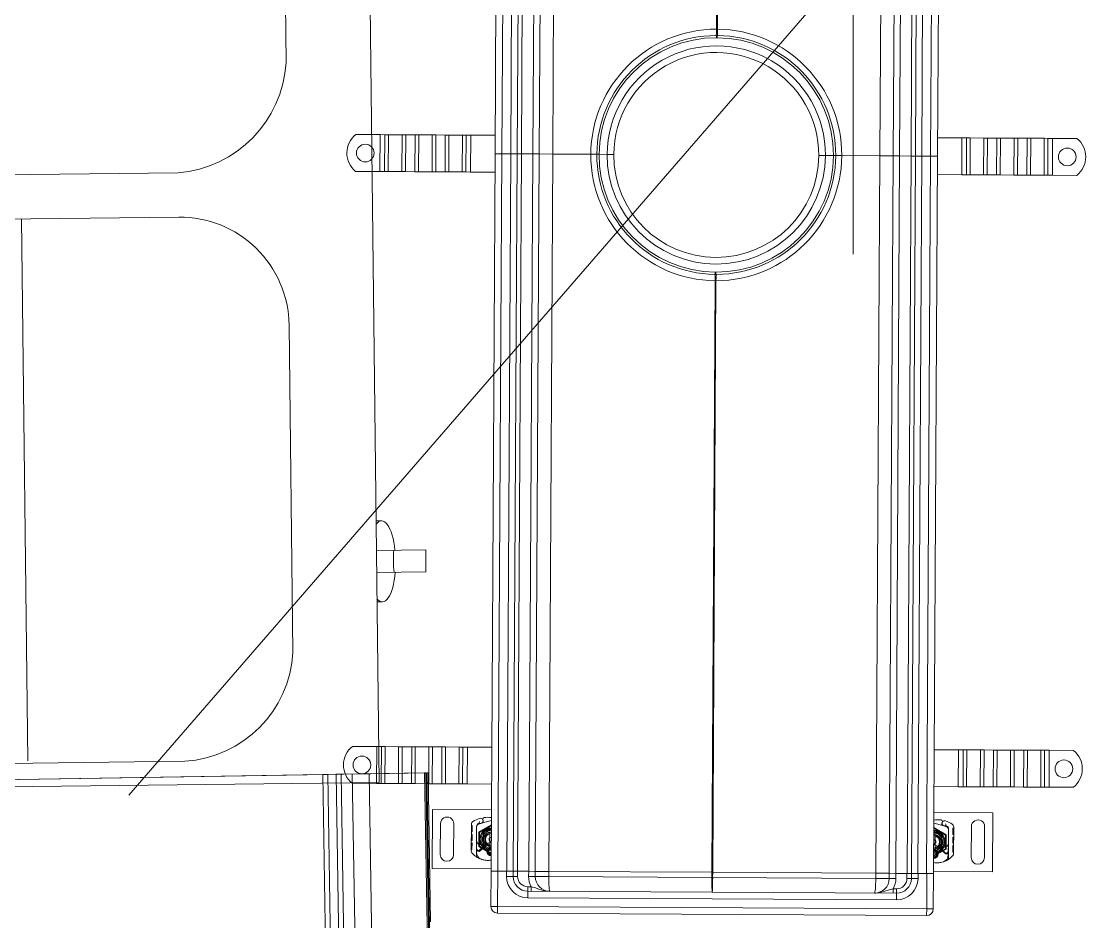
# Model space of a CAD drawing. Header units: millimetres. Extents: x -34838 to 729576, y -214038 to 121482.
# Drawn here: x 576522 to 577244, y -93300 to -92690 of the extents above; entities that cross this region are included whole.
import ezdxf

# ---------------------------------------------------------------- set-up
doc = ezdxf.new("R2010")
doc.units = ezdxf.units.MM
doc.header["$MEASUREMENT"] = 0
doc.linetypes.add('ШТРИХОВА 1_2', pattern=[1300, 750, -550])
doc.layers.add('0_Ном._пера__1', color=7, linetype='Continuous', lineweight=13)

msp = doc.modelspace()

# ---------------------------------------------------------------- linework, layer by layer
at = {"layer": '0_Ном._пера__1', "color": 7, "linetype": 'Continuous', "lineweight": 13}
for p, q in [((576845.98, -92292.85), (576843.28, -92779.34)), ((576847.94, -92779.36), (576850.64, -92292.87)), ((576856.64, -92292.91), (576853.94, -92779.4)), ((576858.28, -92779.42), (576860.98, -92292.93)), ((576861.18, -92779.44), (576863.87, -92292.95)), ((576871.64, -92292.99), (576868.94, -92779.48)), ((576873.28, -92779.51), (576875.98, -92293.01)), ((576882.41, -92779.56), (576885.11, -92293.06)), ((576995.72, -92293.68), (576993.49, -92694.83)), ((576994.01, -92694.83), (576996.24, -92293.68)), ((577106.85, -92294.29), (577104.15, -92780.79)), ((577115.98, -92294.34), (577113.28, -92780.84)), ((577117.62, -92780.86), (577120.32, -92294.37)), ((577128.08, -92294.41), (577125.38, -92780.9)), ((577130.98, -92294.43), (577128.28, -92780.92)), ((577132.62, -92780.94), (577135.32, -92294.45)), ((577141.32, -92294.48), (577138.62, -92780.98)), ((577143.28, -92781), (577145.98, -92294.51)), ((576993.49, -92700.67), (576993.5, -92699.17)), ((576993.95, -92700.67), (576993.96, -92699.17)), ((576748.87, -92766.32), (576765.35, -92766.41)), ((576765.35, -92766.41), (576765.21, -92791.41)), ((576765.35, -92766.41), (576768.53, -92766.42)), ((576768.53, -92766.42), (576768.4, -92791.42)), ((576768.53, -92766.42), (576771.01, -92766.44)), ((576771.01, -92766.44), (576770.87, -92791.44)), ((576780.2, -92766.49), (576771.01, -92766.44)), ((576780.2, -92766.49), (576780.06, -92791.49)), ((576780.2, -92766.49), (576782.68, -92766.5)), ((576782.68, -92766.5), (576782.54, -92791.5)), ((576782.68, -92766.5), (576789.04, -92766.54)), ((576789.04, -92766.54), (576788.9, -92791.54)), ((576789.04, -92766.54), (576791.52, -92766.55)), ((576791.52, -92766.55), (576791.38, -92791.55)), ((576800.71, -92766.6), (576791.52, -92766.55)), ((576800.71, -92766.6), (576800.57, -92791.6)), ((576800.71, -92766.6), (576803.18, -92766.62)), ((576803.18, -92766.62), (576803.04, -92791.62)), ((576803.18, -92766.62), (576809.55, -92766.65)), ((576809.55, -92766.65), (576809.41, -92791.65)), ((576809.55, -92766.65), (576812.02, -92766.67)), ((576812.02, -92766.67), (576811.88, -92791.67)), ((576821.21, -92766.72), (576812.02, -92766.67)), ((576821.21, -92766.72), (576821.07, -92791.72)), ((576821.21, -92766.72), (576823.69, -92766.73)), ((576823.69, -92766.73), (576823.55, -92791.73)), ((576823.69, -92766.73), (576826.87, -92766.75)), ((576826.87, -92766.75), (576826.73, -92791.75)), ((576826.87, -92766.75), (576843.35, -92766.84)), ((577159.83, -92768.59), (577143.35, -92768.5)), ((577159.69, -92793.59), (577159.83, -92768.59)), ((577163.01, -92768.61), (577159.83, -92768.59)), ((577162.87, -92793.61), (577163.01, -92768.61)), ((577165.49, -92768.63), (577163.01, -92768.61)), ((577165.35, -92793.62), (577165.49, -92768.63)), ((577165.49, -92768.63), (577174.68, -92768.68)), ((577174.54, -92793.68), (577174.68, -92768.68)), ((577177.15, -92768.69), (577174.68, -92768.68)), ((577177.01, -92793.69), (577177.15, -92768.69)), ((577183.52, -92768.73), (577177.15, -92768.69)), ((577183.38, -92793.72), (577183.52, -92768.73)), ((577185.99, -92768.74), (577183.52, -92768.73)), ((577185.85, -92793.74), (577185.99, -92768.74)), ((577185.99, -92768.74), (577195.18, -92768.79)), ((577195.04, -92793.79), (577195.18, -92768.79)), ((577197.66, -92768.8), (577195.18, -92768.79)), ((577197.52, -92793.8), (577197.66, -92768.8)), ((577204.02, -92768.84), (577197.66, -92768.8)), ((577203.88, -92793.84), (577204.02, -92768.84)), ((577206.5, -92768.85), (577204.02, -92768.84)), ((577206.36, -92793.85), (577206.5, -92768.85)), ((577206.5, -92768.85), (577215.69, -92768.9)), ((577215.55, -92793.9), (577215.69, -92768.9)), ((577218.16, -92768.92), (577215.69, -92768.9)), ((577218.03, -92793.92), (577218.16, -92768.92)), ((577221.35, -92768.94), (577218.16, -92768.92)), ((577221.21, -92793.93), (577221.35, -92768.94)), ((577237.83, -92769.03), (577221.35, -92768.94)), ((576843.28, -92779.34), (576840.58, -93265.83)), ((576843.28, -92779.34), (576847.94, -92779.36)), ((576847.94, -92779.36), (576843.28, -92779.34)), ((576845.24, -93265.86), (576847.94, -92779.36)), ((576853.94, -92779.4), (576847.94, -92779.36)), ((576847.94, -92779.36), (576853.94, -92779.4)), ((576853.94, -92779.4), (576851.24, -93265.89)), ((576853.94, -92779.4), (576858.28, -92779.42)), ((576858.28, -92779.42), (576853.94, -92779.4)), ((576855.58, -93265.91), (576858.28, -92779.42)), ((576861.18, -92779.44), (576858.28, -92779.42)), ((576858.28, -92779.42), (576861.18, -92779.44)), ((576858.48, -93265.93), (576861.18, -92779.44)), ((576868.94, -92779.48), (576861.18, -92779.44)), ((576861.18, -92779.44), (576868.94, -92779.48)), ((576868.94, -92779.48), (576866.24, -93265.97)), ((576868.94, -92779.48), (576873.28, -92779.51)), ((576873.28, -92779.51), (576868.94, -92779.48)), ((576870.58, -93266), (576873.28, -92779.51)), ((576882.41, -92779.56), (576873.28, -92779.51)), ((576873.28, -92779.51), (576882.41, -92779.56)), ((576879.71, -93266.05), (576882.41, -92779.56)), ((576908.17, -92779.7), (576882.41, -92779.56)), ((576882.41, -92779.56), (576908.17, -92779.7)), ((576913.78, -92779.73), (576912.28, -92779.72)), ((576912.28, -92779.72), (576913.78, -92779.73)), ((576919.28, -92779.76), (576913.78, -92779.73)), ((576913.78, -92779.73), (576919.28, -92779.76)), ((576919.28, -92779.76), (576923.78, -92779.79)), ((576923.78, -92779.79), (576919.28, -92779.76)), ((577062.78, -92780.56), (577067.28, -92780.58)), ((577067.28, -92780.58), (577062.78, -92780.56)), ((577072.78, -92780.61), (577067.28, -92780.58)), ((577067.28, -92780.58), (577072.78, -92780.61)), ((577074.28, -92780.62), (577072.78, -92780.61)), ((577072.78, -92780.61), (577074.28, -92780.62)), ((577104.15, -92780.79), (577078.39, -92780.64)), ((577078.39, -92780.64), (577104.15, -92780.79)), ((577104.15, -92780.79), (577101.45, -93267.28)), ((577113.28, -92780.84), (577104.15, -92780.79)), ((577104.15, -92780.79), (577113.28, -92780.84)), ((577113.28, -92780.84), (577110.58, -93267.33)), ((577113.28, -92780.84), (577117.62, -92780.86)), ((577117.62, -92780.86), (577113.28, -92780.84)), ((577114.92, -93267.35), (577117.62, -92780.86)), ((577125.38, -92780.9), (577117.62, -92780.86)), ((577117.62, -92780.86), (577125.38, -92780.9)), ((577125.38, -92780.9), (577122.69, -93267.4)), ((577128.28, -92780.92), (577125.38, -92780.9)), ((577125.38, -92780.9), (577128.28, -92780.92)), ((577128.28, -92780.92), (577125.58, -93267.41)), ((577128.28, -92780.92), (577132.62, -92780.94)), ((577132.62, -92780.94), (577128.28, -92780.92)), ((577129.92, -93267.44), (577132.62, -92780.94)), ((577138.62, -92780.98), (577132.62, -92780.94)), ((577132.62, -92780.94), (577138.62, -92780.98)), ((577138.62, -92780.98), (577135.92, -93267.47)), ((577138.62, -92780.98), (577143.28, -92781)), ((577143.28, -92781), (577138.62, -92780.98)), ((577140.58, -93267.49), (577143.28, -92781)), ((576748.73, -92791.31), (576765.21, -92791.41)), ((576765.21, -92791.41), (576768.4, -92791.42)), ((576768.4, -92791.42), (576770.87, -92791.44)), ((576780.06, -92791.49), (576770.87, -92791.44)), ((576780.06, -92791.49), (576782.54, -92791.5)), ((576782.54, -92791.5), (576788.9, -92791.54)), ((576788.9, -92791.54), (576791.38, -92791.55)), ((576800.57, -92791.6), (576791.38, -92791.55)), ((576800.57, -92791.6), (576803.04, -92791.62)), ((576803.04, -92791.62), (576809.41, -92791.65)), ((576809.41, -92791.65), (576811.88, -92791.67)), ((576821.07, -92791.72), (576811.88, -92791.67)), ((576821.07, -92791.72), (576823.55, -92791.73)), ((576823.55, -92791.73), (576826.73, -92791.75)), ((576826.73, -92791.75), (576843.21, -92791.84)), ((577159.69, -92793.59), (577143.21, -92793.5)), ((577162.87, -92793.61), (577159.69, -92793.59)), ((577165.35, -92793.62), (577162.87, -92793.61)), ((577165.35, -92793.62), (577174.54, -92793.68)), ((577177.01, -92793.69), (577174.54, -92793.68)), ((577183.38, -92793.72), (577177.01, -92793.69)), ((577185.85, -92793.74), (577183.38, -92793.72)), ((577185.85, -92793.74), (577195.04, -92793.79)), ((577197.52, -92793.8), (577195.04, -92793.79)), ((577203.88, -92793.84), (577197.52, -92793.8)), ((577206.36, -92793.85), (577203.88, -92793.84)), ((577206.36, -92793.85), (577215.55, -92793.9)), ((577218.03, -92793.92), (577215.55, -92793.9)), ((577221.21, -92793.93), (577218.03, -92793.92)), ((577237.69, -92794.03), (577221.21, -92793.93)), ((576992.61, -92859.67), (576992.6, -92861.17)), ((576993.07, -92859.67), (576993.06, -92861.17)), ((576992.55, -92865.51), (576990.32, -93266.66)), ((576990.84, -93266.66), (576993.07, -92865.51)), ((576746.56, -93181.31), (576763.05, -93181.4)), ((576763.05, -93181.4), (576762.91, -93206.4)), ((576763.05, -93181.4), (576766.23, -93181.42)), ((576766.23, -93181.42), (576766.09, -93206.42)), ((576766.23, -93181.42), (576768.71, -93181.43)), ((576768.71, -93181.43), (576768.57, -93206.43)), ((576777.9, -93181.48), (576768.71, -93181.43)), ((576777.9, -93181.48), (576777.76, -93206.48)), ((576777.9, -93181.48), (576780.38, -93181.5)), ((576780.38, -93181.5), (576780.24, -93206.5)), ((576780.38, -93181.5), (576786.74, -93181.53)), ((576786.74, -93181.53), (576786.6, -93206.53)), ((576786.74, -93181.53), (576789.21, -93181.55)), ((576789.21, -93181.55), (576789.08, -93206.54)), ((576798.41, -93181.6), (576789.21, -93181.55)), ((576798.41, -93181.6), (576798.27, -93206.6)), ((576798.41, -93181.6), (576800.88, -93181.61)), ((576800.88, -93181.61), (576800.74, -93206.61)), ((576800.88, -93181.61), (576807.25, -93181.65)), ((576807.25, -93181.65), (576807.11, -93206.64)), ((576807.25, -93181.65), (576809.72, -93181.66)), ((576809.72, -93181.66), (576809.58, -93206.66)), ((576818.91, -93181.71), (576809.72, -93181.66)), ((576818.91, -93181.71), (576818.77, -93206.71)), ((576818.91, -93181.71), (576821.39, -93181.72)), ((576821.39, -93181.72), (576821.25, -93206.72)), ((576821.39, -93181.72), (576824.57, -93181.74)), ((576824.57, -93181.74), (576824.43, -93206.74)), ((576824.57, -93181.74), (576841.05, -93181.83)), ((577157.53, -93183.59), (577141.05, -93183.5)), ((577157.39, -93208.59), (577157.53, -93183.59)), ((577160.71, -93183.61), (577157.53, -93183.59)), ((577160.57, -93208.6), (577160.71, -93183.61)), ((577163.18, -93183.62), (577160.71, -93183.61)), ((577163.05, -93208.62), (577163.18, -93183.62)), ((577163.18, -93183.62), (577172.38, -93183.67)), ((577172.24, -93208.67), (577172.38, -93183.67)), ((577174.85, -93183.68), (577172.38, -93183.67)), ((577174.71, -93208.68), (577174.85, -93183.68)), ((577181.21, -93183.72), (577174.85, -93183.68)), ((577181.08, -93208.72), (577181.21, -93183.72)), ((577183.69, -93183.73), (577181.21, -93183.72)), ((577183.55, -93208.73), (577183.69, -93183.73)), ((577183.69, -93183.73), (577192.88, -93183.78)), ((577192.74, -93208.78), (577192.88, -93183.78)), ((577195.36, -93183.8), (577192.88, -93183.78)), ((577195.22, -93208.8), (577195.36, -93183.8)), ((577201.72, -93183.83), (577195.36, -93183.8)), ((577201.58, -93208.83), (577201.72, -93183.83)), ((577204.2, -93183.85), (577201.72, -93183.83)), ((577204.06, -93208.85), (577204.2, -93183.85)), ((577204.2, -93183.85), (577213.39, -93183.9)), ((577213.25, -93208.9), (577213.39, -93183.9)), ((577215.86, -93183.91), (577213.39, -93183.9)), ((577215.72, -93208.91), (577215.86, -93183.91)), ((577219.04, -93183.93), (577215.86, -93183.91)), ((577218.91, -93208.93), (577219.04, -93183.93)), ((577235.53, -93184.02), (577219.04, -93183.93)), ((575950.72, -93213.03), (576795.49, -93199.23)), ((576796.43, -93199.21), (576726.45, -93200.36)), ((576738.86, -93200.14), (576797.88, -93199.17)), ((576797.05, -93199.19), (576746.42, -93200.03)), ((576795.49, -93199.23), (576796.43, -93199.21)), ((576795.49, -93199.23), (576808.55, -93999.14)), ((576802.43, -93566.67), (576796.43, -93199.21)), ((576797.88, -93199.17), (576797.05, -93199.19)), ((576803.1, -93569.47), (576797.05, -93199.19)), ((576799.53, -93300.16), (576797.88, -93199.17)), ((576729.87, -93200.28), (575880.1, -93214.16)), ((576726.45, -93200.36), (576729.87, -93200.28)), ((576739.51, -94000.26), (576726.45, -93200.36)), ((576729.87, -93200.28), (576729.87, -93200.3)), ((576729.87, -93200.3), (576742.93, -94000.19)), ((576756.85, -93199.86), (576735.53, -93200.21)), ((576735.53, -93200.21), (576738.86, -93200.14)), ((576742.06, -93600.16), (576735.53, -93200.21)), ((576745.4, -93600.09), (576738.86, -93200.14)), ((576746.42, -93200.03), (576757.45, -93199.85)), ((576752.96, -93599.98), (576746.42, -93200.03)), ((576746.43, -93206.31), (576762.91, -93206.4)), ((576757.87, -93199.84), (576757.87, -93199.84)), ((576764.4, -93599.79), (576757.87, -93199.84)), ((576762.91, -93206.4), (576766.09, -93206.42)), ((576766.09, -93206.42), (576768.57, -93206.43)), ((576777.76, -93206.48), (576768.57, -93206.43)), ((576777.76, -93206.48), (576780.24, -93206.5)), ((576780.24, -93206.5), (576786.6, -93206.53)), ((576786.6, -93206.53), (576789.08, -93206.54)), ((576798.27, -93206.6), (576789.08, -93206.54)), ((576798.27, -93206.6), (576800.74, -93206.61)), ((576800.74, -93206.61), (576807.11, -93206.64)), ((576807.11, -93206.64), (576809.58, -93206.66)), ((576818.77, -93206.71), (576809.58, -93206.66)), ((576818.77, -93206.71), (576821.25, -93206.72)), ((576821.25, -93206.72), (576824.43, -93206.74)), ((576824.43, -93206.74), (576840.91, -93206.83)), ((577157.39, -93208.59), (577140.91, -93208.5)), ((577160.57, -93208.6), (577157.39, -93208.59)), ((577163.05, -93208.62), (577160.57, -93208.6)), ((577163.05, -93208.62), (577172.24, -93208.67)), ((577174.71, -93208.68), (577172.24, -93208.67)), ((577181.08, -93208.72), (577174.71, -93208.68)), ((577183.55, -93208.73), (577181.08, -93208.72)), ((577183.55, -93208.73), (577192.74, -93208.78)), ((577195.22, -93208.8), (577192.74, -93208.78)), ((577201.58, -93208.83), (577195.22, -93208.8)), ((577204.06, -93208.85), (577201.58, -93208.83)), ((577204.06, -93208.85), (577213.25, -93208.9)), ((577215.72, -93208.91), (577213.25, -93208.9)), ((577218.91, -93208.93), (577215.72, -93208.91)), ((577235.39, -93209.02), (577218.91, -93208.93)), ((576800.82, -93224.11), (576800.59, -93264.11)), ((576840.81, -93224.33), (576800.82, -93224.11)), ((577140.81, -93226), (577180.81, -93226.22)), ((577180.81, -93226.22), (577180.59, -93266.22)), ((576806.15, -93254.64), (576806.26, -93233.64)), ((576815.26, -93233.69), (576815.15, -93254.69)), ((576827.26, -93233.93), (576827.11, -93252.15)), ((576827.26, -93234.95), (576827.76, -93234.96)), ((576827.26, -93234.95), (576827.76, -93234.96)), ((576827.74, -93237.09), (576827.76, -93234.96)), ((576830.67, -93244.95), (576830.75, -93235.41)), ((576830.8, -93235.44), (576830.75, -93244.98)), ((576832.44, -93233.42), (576831.99, -93233.62)), ((576832.17, -93234.02), (576833.92, -93233.43)), ((576840.76, -93235.08), (576832.72, -93239.66)), ((576834.38, -93233.28), (576833.92, -93233.43)), ((576840.77, -93231.59), (576834.62, -93233.2)), ((577140.77, -93233.25), (577146.91, -93234.94)), ((577147.15, -93235.02), (577147.6, -93235.17)), ((577149.35, -93235.78), (577147.6, -93235.17)), ((577149.08, -93235.18), (577149.53, -93235.38)), ((576827.2, -93240.99), (576827.7, -93240.99)), ((576827.2, -93241.89), (576827.7, -93241.9)), ((576827.22, -93239.21), (576827.72, -93239.21)), ((576827.22, -93239.21), (576827.72, -93239.21)), ((576827.23, -93238), (576827.73, -93238.01)), ((576827.23, -93238.24), (576827.73, -93238.25)), ((576827.23, -93238.3), (576827.73, -93238.31)), ((576827.23, -93238.3), (576827.73, -93238.31)), ((576827.24, -93237.08), (576827.74, -93237.09)), ((576827.25, -93235.86), (576827.75, -93235.86)), ((576827.25, -93235.86), (576827.75, -93235.86)), ((576827.25, -93235.92), (576827.75, -93235.93)), ((576827.25, -93236.16), (576827.75, -93236.16)), ((576827.67, -93245.03), (576827.7, -93240.99)), ((576827.72, -93239.21), (576827.74, -93237.09)), ((576832.72, -93239.66), (576832.67, -93248.91)), ((576835.36, -93239.71), (576835.16, -93244.08)), ((576835.66, -93244.1), (576835.86, -93239.73)), ((576839.68, -93248.2), (576839.73, -93240.45)), ((577140.75, -93236.75), (577148.74, -93241.41)), ((577141.68, -93249.87), (577141.72, -93242.13)), ((577145.75, -93245.82), (577145.6, -93241.45)), ((577146.1, -93241.43), (577146.25, -93245.8)), ((577148.74, -93241.41), (577148.68, -93250.66)), ((577150.7, -93237.21), (577150.65, -93246.75)), ((577150.72, -93246.72), (577150.75, -93237.19)), ((577153.72, -93246.84), (577153.73, -93242.8)), ((577154.23, -93242.8), (577153.73, -93242.8)), ((577153.74, -93241.02), (577153.75, -93238.89)), ((577154.24, -93239.82), (577153.74, -93239.82)), ((577154.24, -93240.05), (577153.74, -93240.05)), ((577154.24, -93240.12), (577153.74, -93240.11)), ((577154.24, -93240.12), (577153.74, -93240.12)), ((577154.24, -93241.02), (577153.74, -93241.02)), ((577154.24, -93241.02), (577153.74, -93241.02)), ((577154.25, -93236.77), (577153.75, -93236.77)), ((577153.75, -93238.89), (577153.75, -93236.77)), ((577154.25, -93236.77), (577153.75, -93236.77)), ((577154.25, -93237.67), (577153.75, -93237.67)), ((577154.25, -93237.67), (577153.75, -93237.67)), ((577154.25, -93237.74), (577153.75, -93237.73)), ((577154.25, -93237.97), (577153.75, -93237.97)), ((577154.25, -93238.89), (577153.75, -93238.89)), ((577154.25, -93235.74), (577154.2, -93253.97)), ((577166.26, -93235.64), (577166.14, -93256.64)), ((577175.14, -93256.69), (577175.26, -93235.69)), ((576827.15, -93247.62), (576827.65, -93247.63)), ((576827.16, -93246.72), (576827.66, -93246.72)), ((576827.17, -93245.02), (576827.67, -93245.03)), ((576827.17, -93245.08), (576827.67, -93245.08)), ((576827.18, -93244.3), (576827.68, -93244.3)), ((576827.18, -93244.34), (576827.68, -93244.34)), ((576827.62, -93251.23), (576827.66, -93246.72)), ((576827.67, -93245.03), (576827.67, -93245.08)), ((576830.62, -93250.95), (576830.67, -93244.95)), ((576830.75, -93245.64), (576830.72, -93250.48)), ((576830.75, -93244.98), (576830.75, -93245.64)), ((576832.67, -93248.91), (576840.65, -93253.58)), ((576833.06, -93251.46), (576835.33, -93249.21)), ((576837.6, -93247.68), (576833.17, -93252.03)), ((576835.15, -93244.3), (576835.14, -93246.87)), ((576835.14, -93246.87), (576835.14, -93246.93)), ((576835.64, -93247.38), (576835.14, -93247.94)), ((576835.63, -93247.97), (576835.64, -93247.38)), ((576835.63, -93248.51), (576835.63, -93247.97)), ((576835.64, -93246.87), (576835.65, -93244.3)), ((576835.64, -93246.87), (576835.64, -93246.9)), ((577143.76, -93249.37), (577148.14, -93253.78)), ((577145.73, -93248.59), (577145.75, -93246.02)), ((577145.73, -93248.59), (577145.73, -93248.62)), ((577145.73, -93249.69), (577145.73, -93249.1)), ((577145.73, -93249.1), (577146.23, -93249.66)), ((577145.73, -93250.23), (577145.73, -93249.69)), ((577146.25, -93246.03), (577146.23, -93248.59)), ((577146.23, -93248.59), (577146.23, -93248.66)), ((577150.64, -93247.41), (577150.61, -93252.25)), ((577150.65, -93246.75), (577150.64, -93247.41)), ((577150.71, -93252.72), (577150.72, -93246.72)), ((577153.71, -93253.04), (577153.72, -93248.53)), ((577153.72, -93246.84), (577153.72, -93246.89)), ((577154.22, -93246.84), (577153.72, -93246.84)), ((577154.22, -93246.89), (577153.72, -93246.89)), ((577154.22, -93248.53), (577153.72, -93248.53)), ((577154.22, -93249.44), (577153.72, -93249.43)), ((577154.23, -93243.71), (577153.73, -93243.7)), ((577154.23, -93246.11), (577153.73, -93246.11)), ((577154.23, -93246.15), (577153.73, -93246.15)), ((576827.12, -93251.22), (576827.62, -93251.23)), ((576827.13, -93250.32), (576827.63, -93250.32)), ((576830.58, -93256.16), (576830.62, -93250.95)), ((576830.72, -93250.48), (576830.71, -93253.11)), ((576838.41, -93251.55), (576838.4, -93253.49)), ((576838.9, -93253.49), (576838.91, -93251.55)), ((577148.68, -93250.66), (577140.65, -93255.25)), ((577142.4, -93255.17), (577142.41, -93253.24)), ((577142.91, -93253.24), (577142.9, -93255.18)), ((577148.27, -93253.21), (577146.02, -93250.93)), ((577150.61, -93252.25), (577150.6, -93254.89)), ((577150.69, -93257.94), (577150.71, -93252.72)), ((577154.21, -93252.13), (577153.71, -93252.13)), ((577154.21, -93253.04), (577153.71, -93253.04)), ((576800.59, -93264.11), (576840.59, -93264.33)), ((576840.58, -93265.83), (576840.45, -93289.83)), ((576840.58, -93265.83), (576845.08, -93265.86)), ((576844.95, -93289.86), (576845.08, -93265.86)), ((576851.08, -93265.89), (576845.08, -93265.86)), ((576851.07, -93269.39), (576851.08, -93265.89)), ((576855.57, -93269.41), (576851.07, -93269.39)), ((576855.58, -93265.91), (576851.08, -93265.89)), ((576855.58, -93265.91), (576855.57, -93269.41)), ((576855.57, -93269.41), (576858.57, -93269.43)), ((576855.58, -93265.91), (576858.58, -93265.93)), ((576858.58, -93265.93), (576858.57, -93269.43)), ((576866.08, -93265.97), (576858.58, -93265.93)), ((576866.06, -93269.47), (576866.08, -93265.97)), ((576870.56, -93269.5), (576866.06, -93269.47)), ((576870.58, -93266), (576866.08, -93265.97)), ((576870.58, -93266), (576870.56, -93269.5)), ((576870.56, -93269.5), (576879.69, -93269.55)), ((576874.24, -93266.02), (576879.71, -93266.05)), ((576879.71, -93266.05), (576879.69, -93269.55)), ((576879.69, -93269.55), (576990.3, -93270.16)), ((576990.32, -93266.66), (576879.71, -93266.05)), ((576990.3, -93270.16), (576990.32, -93266.66)), ((576990.82, -93270.16), (576990.3, -93270.16)), ((576990.32, -93266.66), (576990.84, -93266.66)), ((576990.84, -93266.66), (576990.82, -93270.16)), ((577101.43, -93270.78), (576990.82, -93270.16)), ((576990.84, -93266.66), (577101.45, -93267.28)), ((577101.45, -93267.28), (577101.43, -93270.78)), ((577110.56, -93270.83), (577101.43, -93270.78)), ((577106.93, -93267.31), (577101.45, -93267.28)), ((577110.58, -93267.33), (577110.56, -93270.83)), ((577110.56, -93270.83), (577115.06, -93270.85)), ((577110.58, -93267.33), (577115.08, -93267.35)), ((577115.06, -93270.85), (577115.08, -93267.35)), ((577115.08, -93267.35), (577122.58, -93267.4)), ((577122.58, -93267.4), (577122.56, -93270.9)), ((577125.56, -93270.91), (577122.56, -93270.9)), ((577125.58, -93267.41), (577122.58, -93267.4)), ((577125.56, -93270.91), (577125.58, -93267.41)), ((577130.06, -93270.94), (577125.56, -93270.91)), ((577130.08, -93267.44), (577125.58, -93267.41)), ((577130.08, -93267.44), (577130.06, -93270.94)), ((577130.08, -93267.44), (577136.08, -93267.47)), ((577136.08, -93267.47), (577135.95, -93291.47)), ((577136.08, -93267.47), (577140.58, -93267.49)), ((577140.45, -93291.49), (577140.58, -93267.49)), ((577180.59, -93266.22), (577140.59, -93265.99)), ((576865.51, -93279.47), (576865.53, -93276.47)), ((576865.53, -93276.47), (576867.83, -93276.48)), ((576867.81, -93279.48), (576867.83, -93276.48)), ((577113.2, -93280.84), (577113.22, -93277.84)), ((577115.52, -93277.86), (577113.22, -93277.84)), ((577115.51, -93280.86), (577115.52, -93277.86)), ((576865.51, -93279.47), (576865.48, -93283.97)), ((577115.48, -93285.36), (576865.48, -93283.97)), ((576865.51, -93279.47), (577115.51, -93280.86)), ((577115.48, -93285.36), (577115.51, -93280.86)), ((576844.95, -93289.86), (576840.45, -93289.83)), ((576844.95, -93289.86), (576844.93, -93294.36)), ((576844.95, -93289.86), (577135.95, -93291.47)), ((577135.92, -93295.97), (577135.95, -93291.47)), ((577140.45, -93291.49), (577135.95, -93291.47)), ((577135.92, -93295.97), (576844.93, -93294.36))]:
    msp.add_line(p, q, dxfattribs=at)
at = {"layer": '0_Ном._пера__1', "color": 7, "linetype": 'ШТРИХОВА 1_2', "lineweight": 13}
for p, q in [((577086.16, -92647.56), (575786.16, -94147.56)), ((577086.16, -94147.56), (577086.16, -92647.56))]:
    msp.add_line(p, q, dxfattribs=at)
at = {"layer": '0_Ном._пера__1', "color": 7, "linetype": 'Continuous', "lineweight": 13}
msp.add_lwpolyline([(576764.59, -93205.83), (575844.65, -93216.28), (575835.56, -92416.33), (576755.5, -92405.88)], close=True, dxfattribs=at)
for points in [[(575949.1, -92504.04), (575951.62, -92726.03, 0.414214), (576026.46, -92799.18), (576628.42, -92792.32, 0.372223), (576701.57, -92717.51), (576699.05, -92495.52, 0.414214), (576624.21, -92422.37), (576022.25, -92429.21, 0.414214)], [(575953.64, -92904.02), (575956.16, -93126, 0.414214), (576031, -93199.16), (576632.95, -93191.29, 0.381485), (576706.12, -93117.48), (576703.59, -92895.5, 0.414214), (576628.76, -92822.34), (576026.8, -92829.18, 0.414214)]]:
    msp.add_lwpolyline(points, format="xyb", close=True, dxfattribs=at)
at = {"layer": '0_Ном._пера__1', "color": 7, "linetype": 'Continuous', "lineweight": 13, "flags": 128}
for points in [[(576993.11, -92699.17), (576993.5, -92699.17)], [(576994.01, -92694.83), (576993.75, -92694.83), (576993.49, -92694.83)], [(576993.49, -92700.67), (576993.72, -92700.67), (576993.95, -92700.67)], [(576993.96, -92699.17), (576993.73, -92699.17), (576993.5, -92699.17)], [(576993.96, -92699.17), (576994.35, -92699.18)], [(576912.28, -92779.72), (576911.94, -92779.72), (576910.98, -92779.71), (576909.7, -92779.71), (576908.17, -92779.7)], [(576908.17, -92779.7), (576909.84, -92779.71), (576911.21, -92779.72), (576912, -92779.72), (576912.28, -92779.72)], [(577078.39, -92780.64), (577076.71, -92780.63), (577075.35, -92780.63), (577074.56, -92780.62), (577074.28, -92780.62)], [(577074.28, -92780.62), (577074.62, -92780.62), (577075.58, -92780.63), (577076.86, -92780.63), (577078.39, -92780.64)], [(576993.07, -92859.67), (576992.84, -92859.67), (576992.61, -92859.67)], [(576992.6, -92861.17), (576992.21, -92861.16)], [(576992.55, -92865.51), (576992.81, -92865.51), (576993.07, -92865.51)], [(576992.6, -92861.17), (576992.83, -92861.17), (576993.06, -92861.17)], [(576993.45, -92861.17), (576993.06, -92861.17)], [(576832.23, -93239.38), (576840.76, -93234.52)], [(576832.74, -93232.11), (576832.67, -93232.39), (576832.62, -93232.67), (576832.58, -93233), (576832.57, -93233.2), (576832.56, -93233.26)], [(576834.47, -93233.25), (576834.38, -93233.28)], [(576834.62, -93233.23), (576834.47, -93233.25)], [(576834.62, -93233.2), (576834.59, -93233.21)], [(576835.08, -93230.89), (576835.2, -93231.19), (576835.27, -93231.8), (576835.21, -93232.25), (576835.1, -93232.54), (576834.84, -93232.96)], [(576835.88, -93229.46), (576835.5, -93229.82)], [(577145.68, -93231.18), (577146.07, -93231.54)], [(577146.47, -93232.62), (577146.35, -93232.92), (577146.27, -93233.53), (577146.33, -93233.97), (577146.43, -93234.27), (577146.69, -93234.69)], [(577146.91, -93234.94), (577146.94, -93234.94)], [(577146.97, -93234.91), (577147.05, -93234.99)], [(577147.05, -93234.99), (577147.15, -93235.02)], [(577148.79, -93233.86), (577148.87, -93234.15), (577148.91, -93234.43), (577148.95, -93234.75), (577148.96, -93234.95), (577148.96, -93235.02)], [(576832.18, -93249.19), (576832.23, -93239.38)], [(576836.18, -93238.44), (576837.71, -93238.54)], [(576836.25, -93238.98), (576836.37, -93238.79), (576836.51, -93238.62)], [(576837.71, -93238.54), (576837.66, -93238.54), (576837.04, -93238.58), (576836.5, -93238.81), (576836.4, -93238.88)], [(576840.73, -93236.54), (576838.98, -93236.83), (576836.5, -93238.62)], [(576837.13, -93238.81), (576837.46, -93238.81), (576837.79, -93238.89)], [(576837.72, -93238.97), (576837.42, -93238.89), (576837.13, -93238.81)], [(576837.71, -93238.54), (576840.74, -93237.07)], [(576837.82, -93238.86), (576837.77, -93238.7), (576837.71, -93238.54)], [(576840.74, -93237.07), (576839.22, -93237.46), (576837.72, -93238.54)], [(576837.72, -93238.97), (576837.79, -93238.89)], [(576837.82, -93238.86), (576840.74, -93237.68)], [(576839.73, -93240.45), (576839.73, -93239.43)], [(577140.72, -93238.21), (577142.47, -93238.51), (577144.96, -93240.33)], [(577140.74, -93238.73), (577142.26, -93239.14), (577143.75, -93240.24)], [(577143.75, -93240.24), (577140.74, -93238.73)], [(577143.64, -93240.55), (577140.74, -93239.35)], [(577149.23, -93241.14), (577140.75, -93236.18)], [(577141.72, -93242.13), (577141.73, -93241.1)], [(577143.64, -93240.55), (577143.69, -93240.39), (577143.75, -93240.24)], [(577144.34, -93240.52), (577144.01, -93240.51), (577143.67, -93240.58)], [(577143.75, -93240.66), (577143.67, -93240.58)], [(577145.29, -93240.15), (577143.75, -93240.24)], [(577143.75, -93240.24), (577143.8, -93240.24), (577144.43, -93240.29), (577144.96, -93240.52), (577145.06, -93240.59)], [(577143.75, -93240.66), (577144.04, -93240.59), (577144.33, -93240.52)], [(577145.21, -93240.69), (577145.09, -93240.51), (577144.96, -93240.33)], [(577149.17, -93250.95), (577149.23, -93241.14)], [(576840.65, -93254.15), (576832.18, -93249.19)], [(576835.14, -93246.93), (576835.14, -93247.26), (576835.14, -93247.45), (576835.14, -93247.61), (576835.14, -93247.85), (576835.14, -93247.92), (576835.14, -93247.94)], [(576835.64, -93247.38), (576835.64, -93247.37), (576835.64, -93247.34), (576835.64, -93247.24), (576835.64, -93247.16), (576835.64, -93247.07), (576835.64, -93246.9)], [(576839.68, -93249.23), (576839.68, -93248.2)], [(577141.67, -93250.9), (577141.68, -93249.87)], [(577145.73, -93249.1), (577145.73, -93249.09), (577145.73, -93249.06), (577145.73, -93248.95), (577145.73, -93248.88), (577145.73, -93248.79), (577145.73, -93248.62)], [(577146.23, -93248.66), (577146.23, -93248.99), (577146.23, -93249.17), (577146.23, -93249.34), (577146.23, -93249.58), (577146.23, -93249.64), (577146.23, -93249.66)], [(577140.64, -93255.81), (577149.17, -93250.95)], [(576834.23, -93257.92), (576835.61, -93258.27), (576836.95, -93258.49), (576837.62, -93258.55), (576839, -93258.58)], [(577147.03, -93259.65), (577145.64, -93259.99), (577144.3, -93260.19), (577143.63, -93260.25), (577142.24, -93260.27)], [(576870.58, -93266), (576871.22, -93266.01), (576873.21, -93266.02), (576874.8, -93266.03)], [(577106.36, -93267.31), (577107.95, -93267.32), (577109.95, -93267.33), (577110.58, -93267.33)], [(576867.83, -93276.48), (576870.59, -93277.27), (576873.52, -93278.24), (576876.83, -93279.15), (576878.64, -93279.44), (576879.57, -93279.52), (576880.51, -93279.55)], [(577113.22, -93277.84), (577110.45, -93278.6), (577107.51, -93279.54), (577104.19, -93280.41), (577102.38, -93280.68), (577101.44, -93280.75), (577100.51, -93280.77)]]:
    msp.add_lwpolyline(points, dxfattribs=at)
at = {"layer": '0_Ном._пера__1', "color": 7, "linetype": 'Continuous', "lineweight": 13}
for points in [[(576522.21, -92823.55), (576526.39, -93191.12)], [(576762.57, -93028.34), (576766.25, -93028.29)], [(576796.25, -93047.96), (576762.8, -93048.34)], [(576796.25, -93047.96), (576796.42, -93062.95), (576762.97, -93063.33)], [(576763.2, -93083.33), (576766.87, -93083.29)]]:
    msp.add_lwpolyline(points, dxfattribs=at)
for centre in [(576755.28, -92778.85), (577231.28, -92781.49), (576752.98, -93193.84), (577228.98, -93196.48)]:
    msp.add_circle(centre, 6, dxfattribs=at)
for centre, radius, start, end in [((576993.67, -92780.33), 85.5, 90.12008, 179.57756), ((576993.28, -92780.17), 81, 90.12008, 179.6823), ((576993.28, -92780.17), 79.5, 89.84776, 179.6823), ((576993.28, -92780.17), 79.5, 359.6823, 89.51685), ((576992.89, -92780.32), 85.5, 359.78705, 89.24452), ((576993.28, -92780.17), 81, 359.6823, 89.24452), ((576993.28, -92780.17), 74, 359.6823, 179.6823), ((576993.28, -92780.17), 69.5, 359.6823, 179.6823), ((576758.78, -92778.87), 16, 128.30713, 231.05748), ((577227.78, -92781.47), 16, 308.30713, 51.05748), ((576993.67, -92780.02), 85.5, 179.78705, 269.24452), ((576993.28, -92780.17), 81, 179.6823, 269.24452), ((576993.28, -92780.17), 79.5, 179.6823, 269.51685), ((576993.28, -92780.17), 74, 179.6823, 359.6823), ((576993.28, -92780.17), 69.5, 179.6823, 359.6823), ((576993.28, -92780.17), 79.5, 269.84776, 359.6823), ((576992.89, -92780.01), 85.5, 270.12008, 359.57756), ((576993.28, -92780.17), 81, 270.12008, 359.6823), ((576842.02, -93054.94), 67.68, 174.28872, 187.01319), ((576756.48, -93193.86), 16, 128.30713, 231.05748), ((577225.48, -93196.46), 16, 308.30713, 51.05748), ((576810.76, -93233.67), 4.5, 359.6823, 179.6823), ((576829.26, -93233.95), 2, 121.51275, 179.5197), ((576840.66, -93252.53), 23.8, 109.26675, 121.51275), ((576832.85, -93235.43), 2.1, 114.53576, 179.5197), ((576832.8, -93235.45), 2, 113.97336, 179.68231), ((576832.8, -93235.92), 2, 108.41251, 179.6823), ((576840.66, -93252.53), 20.9, 112.78753, 114.53538), ((576832.57, -93233.7), 0.3, 69.75093, 113.97337), ((576833.38, -93231.72), 1.75, 242.08612, 109.26676), ((576833.33, -93231.64), 1.89, 249.75093, 288.4125), ((576834.07, -93232.33), 1, 288.41252, 321.0811), ((576833.32, -93231.74), 1.95, 321.08109, 25.73406), ((576835.98, -93230.46), 1, 95.51221, 205.73405), ((576838, -93251.36), 22, 82.72032, 95.51221), ((577143.33, -93253.05), 22, 83.8524, 96.64429), ((577145.58, -93232.17), 1, 333.63056, 83.8524), ((577148.22, -93233.48), 1.95, 153.63055, 218.28353), ((577148.16, -93233.46), 1.75, 70.09785, 297.27849), ((577147.48, -93234.07), 1, 218.28352, 250.9521), ((577148.22, -93233.39), 1.89, 250.9521, 289.61367), ((577140.65, -93254.2), 23.8, 57.85186, 70.09786), ((577148.96, -93235.45), 0.3, 65.39125, 109.61369), ((577140.65, -93254.2), 20.9, 64.82859, 66.5764), ((577148.7, -93237.2), 2, 359.68231, 65.39125), ((577148.65, -93237.18), 2.1, 359.8449, 64.82885), ((577152.25, -93235.74), 2, 359.84491, 57.85186), ((577170.76, -93235.66), 4.5, 359.6823, 179.6823), ((576840.7, -93244.33), 7.8, 89.6823, 269.6823), ((576840.7, -93244.33), 7.65, 89.68231, 269.68231), ((576840.7, -93244.33), 6.94, 89.68231, 269.6823), ((576840.7, -93244.33), 6, 89.68231, 269.68231), ((576836.86, -93239.77), 1.5, 74.38293, 177.38986), ((576840.7, -93244.33), 5, 89.68231, 269.68231), ((576840.7, -93244.33), 5, 101.21926, 258.14535), ((576836.86, -93239.77), 1, 74.35297, 177.38986), ((576840.7, -93244.33), 4.19, 89.6823, 269.6823), ((576840.7, -93244.33), 4, 104.15981, 255.2048), ((576840.7, -93244.33), 1.5, 89.68231, 269.68231), ((576840.7, -93244.33), 5, 89.68231, 101.21926), ((577140.7, -93246), 7.8, 269.6823, 89.6823), ((577140.7, -93246), 7.65, 269.6823, 89.6823), ((577140.7, -93246), 6.94, 269.68231, 89.68231), ((577140.7, -93246), 6, 269.6823, 89.6823), ((577140.7, -93246), 5, 269.6823, 89.6823), ((577140.7, -93246), 4.19, 269.6823, 89.6823), ((577140.7, -93246), 5, 78.14535, 89.68231), ((577140.7, -93246), 5, 281.21926, 78.14535), ((577140.7, -93246), 4, 284.15981, 75.2048), ((577144.6, -93241.48), 1.5, 1.97475, 104.98168), ((577144.6, -93241.48), 1, 1.97474, 105.01164), ((577148.7, -93237.67), 2, 359.6823, 70.9521), ((576833.67, -93244.97), 3, 179.5197, 260.11413), ((576833.65, -93244.99), 2.9, 179.68231, 260.27674), ((576834.53, -93240.05), 8, 260.11413, 299.88687), ((576834.49, -93240.06), 7.9, 260.27674, 274.66683), ((576840.71, -93244.33), 5.55, 177.38987, 179.68231), ((576834.63, -93248.5), 1, 314.66055, 359.68231), ((576840.7, -93244.33), 5.05, 179.6823, 221.53762), ((576840.71, -93244.33), 5.05, 177.38987, 179.68231), ((576840.7, -93244.33), 5.05, 221.53762, 269.6823), ((576840.76, -93250.88), 4.5, 119.88687, 134.49795), ((576840.66, -93252.53), 3, 89.68231, 269.68231), ((576840.66, -93252.53), 2.5, 89.68231, 269.68231), ((576840.76, -93250.88), 4.5, 90.84142, 119.88687), ((576840.7, -93244.33), 1.4, 89.6823, 269.6823), ((576840.7, -93244.33), 5, 258.14535, 269.68231), ((577140.7, -93246), 5.05, 269.6823, 317.82699), ((577140.7, -93246), 1.5, 269.6823, 89.6823), ((577140.7, -93246), 1.4, 269.68231, 89.68231), ((577140.57, -93252.55), 4.5, 59.47774, 88.5232), ((577146.92, -93241.78), 8, 239.47774, 279.25048), ((577140.57, -93252.55), 4.5, 44.86666, 59.47776), ((577140.7, -93246), 5.05, 317.82699, 359.68231), ((577140.7, -93245.99), 5.05, 359.68231, 1.97475), ((577146.96, -93241.8), 7.9, 264.69777, 279.08787), ((577140.7, -93245.99), 5.55, 359.68231, 1.97475), ((577147.75, -93246.73), 2.9, 279.08787, 359.68231), ((577147.72, -93246.71), 3, 279.25047, 359.84491), ((576810.65, -93254.67), 4.5, 179.6823, 359.6823), ((576829.11, -93252.17), 2, 179.5197, 219.56952), ((576838.36, -93244.53), 14, 219.56952, 250.94858), ((576832.12, -93250.96), 1.5, 179.51971, 314.49795), ((576835.71, -93253.14), 5, 179.6823, 247.62684), ((576832.09, -93250.48), 1.37, 179.68231, 314.66055), ((576838.91, -93253.49), 0.5, 179.68231, 208.63734), ((576838.92, -93251.55), 0.5, 150.72729, 179.68231), ((576840.66, -93252.53), 2, 208.63734, 269.6823), ((576840.66, -93252.53), 2, 89.6823, 150.72727), ((577140.65, -93254.2), 3, 269.6823, 89.6823), ((577140.65, -93254.2), 2.5, 269.6823, 89.6823), ((577140.65, -93254.2), 2, 269.68231, 330.72727), ((577140.65, -93254.2), 2, 28.63734, 89.68231), ((577140.7, -93246), 5, 269.6823, 281.21926), ((577142.4, -93255.17), 0.5, 330.72729, 359.68231), ((577142.41, -93253.24), 0.5, 359.68231, 28.63734), ((577146.73, -93250.23), 1, 179.6823, 224.70406), ((577145.6, -93254.86), 5, 291.73777, 359.6823), ((577143.04, -93246.22), 14, 288.41603, 319.79509), ((577149.21, -93252.72), 1.5, 224.86667, 359.8449), ((577149.24, -93252.24), 1.37, 224.70406, 359.6823), ((577152.2, -93253.96), 2, 319.79509, 359.84491), ((577170.64, -93256.66), 4.5, 179.6823, 359.6823), ((576838.69, -93243.58), 15, 250.94858, 271.12831), ((576835.71, -93253.14), 5, 247.62684, 252.79857), ((576838.86, -93252.58), 6, 271.12832, 287.07204), ((577142.45, -93254.26), 6, 252.29257, 268.23629), ((577142.72, -93245.27), 15, 268.23629, 288.41603), ((577145.6, -93254.86), 5, 286.56605, 291.73778), ((576865.56, -93269.47), 14.5, 179.6823, 269.6823), ((576865.56, -93269.47), 10, 179.6823, 269.6823), ((576865.56, -93269.47), 7, 179.68231, 269.6823), ((576880.56, -93269.55), 14.5, 179.6823, 208.54804), ((576880.56, -93269.55), 10, 179.6823, 269.6823), ((577100.56, -93270.77), 10, 269.6823, 359.6823), ((577100.56, -93270.77), 14.5, 330.81657, 359.6823), ((577115.56, -93270.86), 14.5, 269.6823, 359.6823), ((577115.56, -93270.86), 10, 269.6823, 359.6823), ((577115.56, -93270.86), 7, 269.6823, 359.6823), ((576844.95, -93289.86), 4.5, 179.6823, 269.6823), ((577135.95, -93291.47), 4.5, 269.6823, 359.6823)]:
    msp.add_arc(centre, radius, start, end, dxfattribs=at)
for centre, major_axis, ratio, start_param, end_param in [((576993.1, -92694.67), (0.01, -4.5), 0.08689, 0, 1.535389), ((576994.41, -92694.68), (-0.06, -4.5), 0.08689, 4.747797, 6.283185), ((576992.15, -92865.66), (0.06, 4.5), 0.08689, 4.747797, 6.283185), ((576993.46, -92865.67), (-0.01, 4.5), 0.08689, 0, 1.535389), ((576766.56, -93055.79), (0.31, -27.5), 0.338182, 1.847023, 3.548058), ((576766.56, -93055.79), (0.31, -27.5), 0.338182, 5.87672, 7.577755), ((576837.05, -93239.46), (-1.12, 0.68), 0.865496, 4.64047, 5.024928), ((576840.43, -93241.53), (-2.82, -2.75), 0.948675, 4.712185, 4.722398), ((577141.01, -93243.2), (-2.79, 2.78), 0.948675, 4.70238, 4.712593), ((577144.41, -93241.17), (-1.13, -0.67), 0.865496, 4.39985, 4.784308), ((576880.56, -93269.55), (-0.06, -10), 0.087156, 4.712389, 6.283185), ((576990.57, -93270.16), (0.06, 10), 0.026147, 1.570796, 3.141593), ((576990.57, -93270.16), (-0.06, -10), 0.026147, 0, 1.570796), ((577100.56, -93270.77), (-0.06, -10), 0.087156, 0, 1.570796)]:
    msp.add_ellipse(centre, major_axis=major_axis, ratio=ratio, start_param=start_param, end_param=end_param, dxfattribs=at)
msp.add_point((576735.53, -93200.21), dxfattribs=at)

doc.saveas('drawing.dxf')
